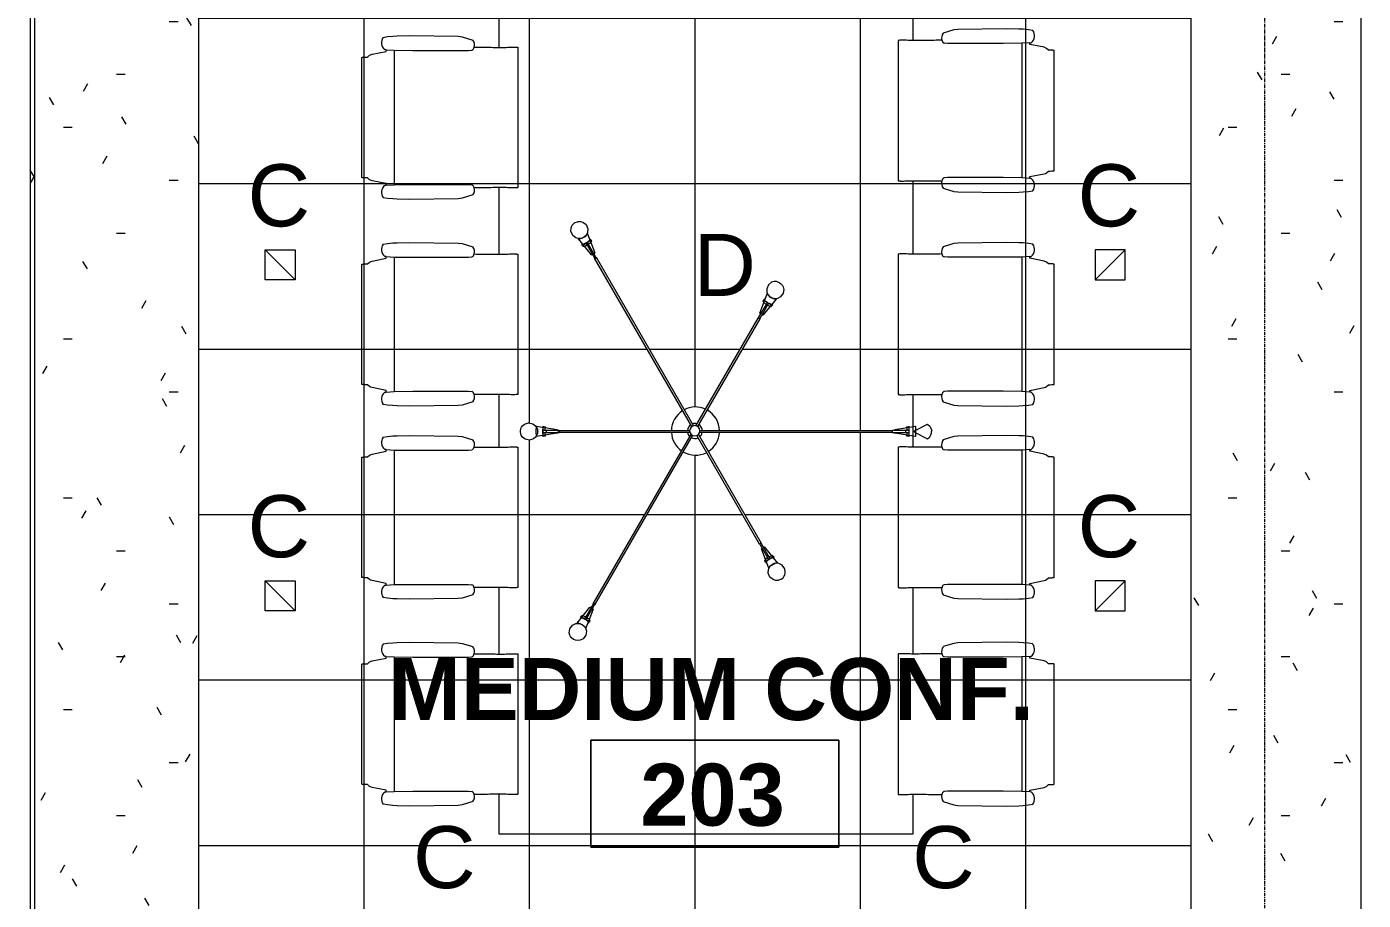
# Model space of a CAD drawing. Header units: inches. Extents: x 29752 to 32426, y -178 to 5722.
# Drawn here: x 30376.8 to 30570.7, y 5148.7 to 5275.4 of the extents above; entities that cross this region are included whole.
import ezdxf

# ---------------------------------------------------------------- set-up
doc = ezdxf.new("R2010")
doc.units = ezdxf.units.IN
doc.header["$MEASUREMENT"] = 0
doc.linetypes.add('Grid Line 1_2_', pattern=[0.875, 0.5, -0.125, 0.125, -0.125])
for name, color, linetype, lineweight in [('A-AREA-IDEN', 2, 'Continuous', 9), ('A-CLNG-PATT', 13, 'Continuous', 13), ('A-FLOR', 192, 'Continuous', 13), ('A-WALL', 113, 'Continuous', 13), ('A-WALL-PATT', 111, 'Continuous', 13), ('E-LITE-EQPM', 33, 'Continuous', 9), ('E-LITE-EQPM-IDEN', 33, 'Continuous', 9), ('I-FURN', 30, 'Continuous', 9), ('I-WALL', 2, 'Continuous', 13), ('S-GRID', 1, 'Continuous', 9)]:
    doc.layers.add(name, color=color, linetype=linetype, lineweight=lineweight)
doc.styles.add('Arial', font='arial.ttf', dxfattribs={"height": 9})
doc.styles.add('Swis721 Lt BT_B', font='', dxfattribs={"height": 9})
doc.styles.get('Swis721 Lt BT_B').set_extended_font_data('Swis721 Lt BT', bold=True)
pattern_1 = [(0, (0, 0), (30.72, 7.68), [1.267, -21.773, 1.267, -21.773, -122.88]), (0, (0, 0), (30.72, 7.68), [-46.08, 1.267, -44.813, 1.267, -21.773, -53.76]), (0, (0, 0), (30.72, 7.68), [-115.2, 1.267, -14.093, 1.267, -37.133]), (120, (11.52, 3.84), (-22.0110751, 22.7643004), [1.267, -21.773, 1.267, -21.773, -122.88]), (120, (11.52, 3.84), (-22.0110751, 22.7643004), [-46.08, 1.267, -44.813, 1.267, -21.773, -53.76]), (120, (11.52, 3.84), (-22.0110751, 22.7643004), [-115.2, 1.267, -14.093, 1.267, -37.133]), (240, (15.36, 19.2), (-8.7089249, -30.4443004), [1.267, -21.773, 1.267, -21.773, -122.88]), (240, (15.36, 19.2), (-8.7089249, -30.4443004), [-46.08, 1.267, -44.813, 1.267, -21.773, -53.76]), (240, (15.36, 19.2), (-8.7089249, -30.4443004), [-115.2, 1.267, -14.093, 1.267, -37.133])]

# ---------------------------------------------------------------- blocks, each defined once
blk = doc.blocks.new('conf chair - Casters Manual Hgt Adj-V2-FIRST FLOOR')
at = {"layer": 'I-FURN'}
for p, q in [((-6.49, 11.73), (-7.1, 11.63)), ((-5.72, 11.8), (-6.49, 11.73)), ((-5.07, 11.83), (-5.72, 11.8)), ((-3.21, 11.88), (-5.07, 11.83)), ((3.79, 11.79), (-3.21, 11.88)), ((4.38, 11.72), (3.79, 11.79)), ((5.89, 11.24), (4.38, 11.72)), ((-6.88, 9.85), (-6.65, 9.83)), ((-6.65, 9.83), (-6.65, 9.58)), ((-6.65, 9.83), (-5.49, 9.76)), ((-5.49, 9.76), (-2.81, 9.72)), ((-5.49, -9.76), (-5.49, 9.76)), ((-2.81, 9.72), (5.28, 9.72)), ((5.28, 9.72), (5.78, 9.77)), ((12.44, -10.17), (12.44, 10.17)), ((-10.2, 8.71), (-10.2, -8.71)), ((-9.1, 9.03), (-9.36, 8.77)), ((-8.96, 9.1), (-9.1, 9.03)), ((-8.72, 9.18), (-8.96, 9.1)), ((-6.65, 9.58), (-8.72, 9.18)), ((-9.36, -8.77), (-9.1, -9.03)), ((-9.1, -9.03), (-8.72, -9.18)), ((-8.72, -9.18), (-6.65, -9.58)), ((-6.65, -9.58), (-6.65, -9.83)), ((-7.1, -11.63), (-6.49, -11.73)), ((-6.65, -9.83), (-6.88, -9.85)), ((-6.65, -9.83), (-5.49, -9.76)), ((-5.49, -9.76), (-2.81, -9.72)), ((-2.81, -9.72), (5.28, -9.72)), ((4.38, -11.72), (5.89, -11.24)), ((5.28, -9.72), (5.78, -9.77)), ((-6.49, -11.73), (-5.72, -11.8)), ((-5.72, -11.8), (-5.07, -11.83)), ((-5.07, -11.83), (-3.21, -11.88)), ((-3.21, -11.88), (3.79, -11.79)), ((3.79, -11.79), (4.38, -11.72))]:
    blk.add_line(p, q, dxfattribs=at)
for centre, radius, start, end in [((-6.03, 10.85), 1.32, 144.065, 229.935), ((5.36, 10.43), 0.781, 302.3218, 343.1534), ((5.03, 10.51), 1.12, 343.9109, 40.257), ((-6.03, -10.85), 1.32, 130.065, 215.935), ((5.36, -10.43), 0.781, 16.8466, 57.6782), ((5.03, -10.51), 1.12, 319.743, 16.0891)]:
    blk.add_arc(centre, radius, start, end, dxfattribs=at)
for points in [[(10.52, 10.17), (9.78, 10.17), (8.3, 10.18), (6.84, 10.2), (6.11, 10.2)], [(11.49, 10.21), (11.33, 10.21), (11, 10.19), (10.68, 10.17), (10.52, 10.17)], [(6.11, -10.2), (6.84, -10.2), (8.3, -10.18), (9.78, -10.17), (10.52, -10.17)], [(10.52, -10.17), (10.68, -10.17), (11, -10.19), (11.33, -10.21), (11.49, -10.21)]]:
    blk.add_open_spline(points, degree=3, dxfattribs=at)
for points, knots in [([(12.44, 10.17), (12.44, 10.17), (12.43, 10.18), (12.4, 10.19), (12.34, 10.19), (12.27, 10.2), (12.19, 10.21), (12.05, 10.21), (11.82, 10.22), (11.61, 10.22), (11.49, 10.21)], [0, 0, 0, 0, 0.090909, 0.181818, 0.272727, 0.363636, 0.454545, 0.545455, 0.727273, 1, 1, 1, 1]), ([(-9.36, 8.77), (-9.55, 8.77), (-9.82, 8.76), (-10.04, 8.74), (-10.13, 8.73), (-10.18, 8.72), (-10.2, 8.72), (-10.2, 8.71)], [0, 0, 0, 0, 0.444444, 0.666667, 0.777778, 0.888889, 1, 1, 1, 1]), ([(-10.2, -8.71), (-10.2, -8.72), (-10.18, -8.72), (-10.13, -8.73), (-10.07, -8.74), (-9.98, -8.75), (-9.88, -8.76), (-9.73, -8.76), (-9.55, -8.77), (-9.41, -8.77), (-9.36, -8.77)], [0, 0, 0, 0, 0.111111, 0.222222, 0.333333, 0.444444, 0.555556, 0.666667, 0.888889, 1, 1, 1, 1]), ([(11.49, -10.21), (11.57, -10.22), (11.74, -10.22), (12.06, -10.21), (12.36, -10.2), (12.43, -10.18), (12.44, -10.17)], [0, 0, 0, 0, 0.181818, 0.363636, 0.727273, 1, 1, 1, 1])]:
    blk.add_open_spline(points, degree=3, knots=knots, dxfattribs=at)
blk = doc.blocks.new('conf chair - Casters Manual Hgt Adj-5791268-FIRST FLOOR')
at = {"layer": 'I-FURN'}
for p, q in [((-7.1, 11.63), (-6.49, 11.73)), ((-6.49, 11.73), (-5.72, 11.8)), ((-5.72, 11.8), (-5.07, 11.83)), ((-5.07, 11.83), (-3.21, 11.88)), ((-3.21, 11.88), (3.79, 11.79)), ((3.79, 11.79), (4.38, 11.72)), ((4.38, 11.72), (5.89, 11.24)), ((-6.65, 9.83), (-6.88, 9.85)), ((-6.65, 9.58), (-6.65, 9.83)), ((-6.65, 9.83), (-5.49, 9.76)), ((-5.49, 9.76), (-2.81, 9.72)), ((-5.49, 9.76), (-5.49, -9.76)), ((-2.81, 9.72), (5.28, 9.72)), ((5.28, 9.72), (5.78, 9.77)), ((12.44, 10.17), (12.44, -10.17)), ((-10.2, -8.71), (-10.2, 8.71)), ((-9.36, 8.77), (-9.1, 9.03)), ((-9.1, 9.03), (-8.72, 9.18)), ((-8.72, 9.18), (-6.65, 9.58)), ((-9.1, -9.03), (-9.36, -8.77)), ((-8.96, -9.1), (-9.1, -9.03)), ((-8.72, -9.18), (-8.96, -9.1)), ((-6.65, -9.58), (-8.72, -9.18)), ((-6.65, -9.83), (-6.65, -9.58)), ((-6.49, -11.73), (-7.1, -11.63)), ((-6.88, -9.85), (-6.65, -9.83)), ((-6.65, -9.83), (-5.49, -9.76)), ((-5.49, -9.76), (-2.81, -9.72)), ((-2.81, -9.72), (5.28, -9.72)), ((5.89, -11.24), (4.38, -11.72)), ((5.28, -9.72), (5.78, -9.77)), ((-5.72, -11.8), (-6.49, -11.73)), ((-5.07, -11.83), (-5.72, -11.8)), ((-3.21, -11.88), (-5.07, -11.83)), ((3.79, -11.79), (-3.21, -11.88)), ((4.38, -11.72), (3.79, -11.79))]:
    blk.add_line(p, q, dxfattribs=at)
for centre, radius, start, end in [((-6.03, 10.85), 1.32, 144.065, 229.935), ((5.36, 10.43), 0.781, 302.3218, 343.1534), ((5.03, 10.51), 1.12, 343.9109, 40.257), ((-6.03, -10.85), 1.32, 130.065, 215.935), ((5.36, -10.43), 0.781, 16.8466, 57.6782), ((5.03, -10.51), 1.12, 319.743, 16.0891)]:
    blk.add_arc(centre, radius, start, end, dxfattribs=at)
for points in [[(6.11, 10.2), (6.84, 10.2), (8.3, 10.18), (9.78, 10.17), (10.52, 10.17)], [(10.52, 10.17), (10.68, 10.17), (11, 10.19), (11.33, 10.21), (11.49, 10.21)], [(10.52, -10.17), (9.78, -10.17), (8.3, -10.18), (6.84, -10.2), (6.11, -10.2)], [(11.49, -10.21), (11.33, -10.21), (11, -10.19), (10.68, -10.17), (10.52, -10.17)]]:
    blk.add_open_spline(points, degree=3, dxfattribs=at)
for points, knots in [([(11.49, 10.21), (11.61, 10.22), (11.82, 10.22), (12.05, 10.21), (12.19, 10.21), (12.27, 10.2), (12.34, 10.19), (12.4, 10.19), (12.43, 10.18), (12.44, 10.17), (12.44, 10.17)], [-1, -1, -1, -1, -0.727273, -0.545455, -0.454545, -0.363636, -0.272727, -0.181818, -0.090909, 0, 0, 0, 0]), ([(-10.2, 8.71), (-10.2, 8.72), (-10.18, 8.72), (-10.13, 8.73), (-10.04, 8.74), (-9.82, 8.76), (-9.55, 8.77), (-9.36, 8.77)], [-1, -1, -1, -1, -0.888889, -0.777778, -0.666667, -0.444444, 0, 0, 0, 0]), ([(-9.36, -8.77), (-9.41, -8.77), (-9.55, -8.77), (-9.73, -8.76), (-9.88, -8.76), (-9.98, -8.75), (-10.07, -8.74), (-10.13, -8.73), (-10.18, -8.72), (-10.2, -8.72), (-10.2, -8.71)], [-1, -1, -1, -1, -0.888889, -0.666667, -0.555556, -0.444444, -0.333333, -0.222222, -0.111111, 0, 0, 0, 0]), ([(12.44, -10.17), (12.43, -10.18), (12.36, -10.2), (12.06, -10.21), (11.74, -10.22), (11.57, -10.22), (11.49, -10.21)], [-1, -1, -1, -1, -0.727273, -0.363636, -0.181818, 0, 0, 0, 0])]:
    blk.add_open_spline(points, degree=3, knots=knots, dxfattribs=at)
blk = doc.blocks.new('conf chair - Casters Manual Hgt Adj-V19-FIRST FLOOR')
at = {"layer": 'I-FURN'}
for p, q in [((-7.1, 11.63), (-6.49, 11.73)), ((-6.49, 11.73), (-5.72, 11.8)), ((-5.72, 11.8), (-5.07, 11.83)), ((-5.07, 11.83), (-3.21, 11.88)), ((-3.21, 11.88), (3.79, 11.79)), ((3.79, 11.79), (4.38, 11.72)), ((4.38, 11.72), (5.89, 11.24)), ((-6.65, 9.83), (-6.88, 9.85)), ((-6.65, 9.58), (-6.65, 9.83)), ((-6.65, 9.83), (-5.49, 9.76)), ((-5.49, 9.76), (-2.81, 9.72)), ((-5.49, 9.76), (-5.49, -9.76)), ((-2.81, 9.72), (5.28, 9.72)), ((5.28, 9.72), (5.78, 9.77)), ((12.44, 10.17), (12.44, -10.17)), ((-10.2, -8.71), (-10.2, 8.71)), ((-9.36, 8.77), (-9.1, 9.03)), ((-9.1, 9.03), (-8.72, 9.18)), ((-8.72, 9.18), (-6.65, 9.58)), ((-9.1, -9.03), (-9.36, -8.77)), ((-8.96, -9.1), (-9.1, -9.03)), ((-8.72, -9.18), (-8.96, -9.1)), ((-6.65, -9.58), (-8.72, -9.18)), ((-6.65, -9.83), (-6.65, -9.58)), ((-6.49, -11.73), (-7.1, -11.63)), ((-6.88, -9.85), (-6.65, -9.83)), ((-6.65, -9.83), (-5.49, -9.76)), ((-5.49, -9.76), (-2.81, -9.72)), ((-2.81, -9.72), (5.28, -9.72)), ((5.89, -11.24), (4.38, -11.72)), ((5.28, -9.72), (5.78, -9.77)), ((-5.72, -11.8), (-6.49, -11.73)), ((-5.07, -11.83), (-5.72, -11.8)), ((-3.21, -11.88), (-5.07, -11.83)), ((3.79, -11.79), (-3.21, -11.88)), ((4.38, -11.72), (3.79, -11.79))]:
    blk.add_line(p, q, dxfattribs=at)
for centre, radius, start, end in [((-6.03, 10.85), 1.32, 144.065, 229.935), ((5.36, 10.43), 0.781, 306.2499, 343.1534), ((5.03, 10.51), 1.12, 343.9109, 40.257), ((-6.03, -10.85), 1.32, 130.065, 215.935), ((5.36, -10.43), 0.781, 16.8466, 57.6782), ((5.03, -10.51), 1.12, 319.743, 16.0891)]:
    blk.add_arc(centre, radius, start, end, dxfattribs=at)
for points in [[(6.11, 10.2), (6.84, 10.2), (8.3, 10.18), (9.78, 10.17), (10.52, 10.17)], [(10.52, 10.17), (10.68, 10.17), (11, 10.19), (11.33, 10.21), (11.49, 10.21)], [(10.52, -10.17), (9.78, -10.17), (8.3, -10.18), (6.84, -10.2), (6.11, -10.2)], [(11.49, -10.21), (11.33, -10.21), (11, -10.19), (10.68, -10.17), (10.52, -10.17)]]:
    blk.add_open_spline(points, degree=3, dxfattribs=at)
for points, knots in [([(11.49, 10.21), (11.61, 10.22), (11.82, 10.22), (12.05, 10.21), (12.19, 10.21), (12.27, 10.2), (12.34, 10.19), (12.4, 10.19), (12.43, 10.18), (12.44, 10.17), (12.44, 10.17)], [-1, -1, -1, -1, -0.727273, -0.545455, -0.454545, -0.363636, -0.272727, -0.181818, -0.090909, 0, 0, 0, 0]), ([(-10.2, 8.71), (-10.2, 8.72), (-10.18, 8.72), (-10.13, 8.73), (-10.04, 8.74), (-9.82, 8.76), (-9.55, 8.77), (-9.36, 8.77)], [-1, -1, -1, -1, -0.888889, -0.777778, -0.666667, -0.444444, 0, 0, 0, 0]), ([(-9.36, -8.77), (-9.41, -8.77), (-9.55, -8.77), (-9.73, -8.76), (-9.88, -8.76), (-9.98, -8.75), (-10.07, -8.74), (-10.13, -8.73), (-10.18, -8.72), (-10.2, -8.72), (-10.2, -8.71)], [-1, -1, -1, -1, -0.888889, -0.666667, -0.555556, -0.444444, -0.333333, -0.222222, -0.111111, 0, 0, 0, 0]), ([(12.44, -10.17), (12.43, -10.18), (12.36, -10.2), (12.06, -10.21), (11.74, -10.22), (11.57, -10.22), (11.49, -10.21)], [-1, -1, -1, -1, -0.727273, -0.363636, -0.181818, 0, 0, 0, 0])]:
    blk.add_open_spline(points, degree=3, knots=knots, dxfattribs=at)
blk = doc.blocks.new('Furniture 20 - Furniture 1-5988531-FIRST FLOOR')
at = {"layer": 'I-FURN'}
for p, q in [((30445.32, 5281.38), (30451.53, 5281.38)), ((30445.32, 5272.4), (30445.32, 5281.38)), ((30471.92, 5281.38), (30479.53, 5281.38)), ((30499.92, 5281.38), (30505.32, 5281.38)), ((30505.32, 5281.38), (30505.32, 5273.4)), ((30505.32, 5253.06), (30505.32, 5242.4)), ((30445.32, 5242.4), (30445.32, 5252.06)), ((30445.32, 5214.4), (30445.32, 5222.06)), ((30505.32, 5222.06), (30505.32, 5214.4)), ((30445.32, 5184.4), (30445.32, 5194.06)), ((30505.32, 5194.06), (30505.32, 5184.4)), ((30445.32, 5158.25), (30445.32, 5164.06)), ((30505.32, 5164.06), (30505.32, 5158.25)), ((30505.32, 5158.25), (30445.32, 5158.25))]:
    blk.add_line(p, q, dxfattribs=at)
blk = doc.blocks.new('L-PENDANT_CHURCH CHANDELIER - L-PENDANT_CHURCH CHANDELIER-V82-FIRST FLOOR')
at = {"layer": 'E-LITE-EQPM'}
for p, q in [((-15, 25.63), (-16.89, 27.93)), ((-15.57, 27.41), (-15.79, 27.28)), ((-15.79, 27.28), (-15.49, 26.77)), ((-15.59, 28.68), (-14.53, 25.9)), ((-15.27, 26.89), (-15.57, 27.41)), ((-15.11, 27.85), (-15.01, 27.57)), ((-16.2, 26.88), (-16.4, 27.11)), ((-15.27, 26.89), (-15.49, 26.77)), ((-15.49, 26.77), (-14.56, 25.16)), ((-14.35, 25.29), (-15.27, 26.89)), ((-14.45, 25.21), (-14.52, 25.16)), ((-14.37, 25.25), (-14.45, 25.21)), ((-14.28, 25.18), (-14.35, 25.29)), ((-14.34, 25.27), (-0.22, 0.82)), ((-14.56, 25.16), (-14.5, 25.05)), ((-0.44, 0.71), (-14.55, 25.15)), ((-14.28, 25.17), (-14.5, 25.05)), ((9.42, 17.18), (10.48, 19.96)), ((10.17, 18.17), (9.24, 16.56)), ((9.46, 16.44), (10.39, 18.04)), ((11.78, 19.21), (9.9, 16.9)), ((9.91, 18.84), (10.01, 19.12)), ((10.47, 18.68), (10.17, 18.17)), ((10.39, 18.04), (10.17, 18.17)), ((10.39, 18.04), (10.64, 18.49)), ((10.68, 18.56), (10.47, 18.68)), ((10.65, 18.5), (10.68, 18.56)), ((11.29, 18.38), (11.1, 18.15)), ((0.15, 0.82), (9.18, 16.45)), ((9.4, 16.33), (0.38, 0.72)), ((9.24, 16.56), (9.18, 16.45)), ((9.18, 16.45), (9.21, 16.51)), ((9.18, 16.46), (9.2, 16.49)), ((9.29, 16.39), (9.18, 16.45)), ((9.39, 16.32), (9.18, 16.45)), ((9.42, 16.37), (9.2, 16.49)), ((9.4, 16.33), (9.29, 16.39)), ((9.4, 16.33), (9.46, 16.44)), ((9.43, 16.38), (9.4, 16.33)), ((9.42, 16.37), (9.4, 16.33)), ((-22.99, 0.75), (-20, 0.27)), ((-21.6, 0.12), (-22.07, 0.12)), ((-22.07, 0.12), (-22.07, -0.13)), ((-22.06, 0.54), (-22.04, 0.66)), ((-22.02, 0.74), (-21.72, 0.69)), ((-19.84, 0.12), (-21.6, 0.12)), ((-21.6, 0.12), (-21.6, -0.13)), ((-19.84, 0.12), (-0.76, 0.12)), ((-19.67, 0.12), (-19.84, 0.12)), ((-19.66, 0.12), (-19.66, -0.13)), ((0.72, 0.12), (28.65, 0.12)), ((28.65, 0.12), (28.72, 0.12)), ((28.65, -0.13), (28.65, 0.12)), ((28.82, 0.12), (28.65, 0.12)), ((28.66, 0.12), (28.68, 0.12)), ((28.68, -0.13), (28.68, 0.12)), ((30.59, 0.12), (28.82, 0.12)), ((29.02, 0.27), (32.02, 0.75)), ((31.07, 0.12), (30.59, 0.12)), ((30.59, -0.13), (30.59, 0.12)), ((30.74, 0.69), (31.04, 0.74)), ((31.05, 0.7), (31.07, 0.57)), ((31.07, -0.13), (31.07, 0.12)), ((-20, -0.27), (-22.99, -0.75)), ((-22.07, -0.13), (-21.6, -0.13)), ((-22.04, -0.66), (-22.06, -0.54)), ((-21.72, -0.69), (-22.02, -0.74)), ((-21.6, -0.13), (-19.84, -0.13)), ((-0.74, -0.13), (-19.84, -0.13)), ((-19.84, -0.13), (-19.67, -0.13)), ((-14.77, -25.02), (-0.56, -0.42)), ((-0.35, -0.56), (-14.55, -25.15)), ((9.39, -16.33), (0.3, -0.58)), ((0.5, -0.43), (9.61, -16.2)), ((28.65, -0.13), (0.69, -0.13)), ((28.72, -0.13), (28.65, -0.13)), ((28.65, -0.13), (28.82, -0.13)), ((28.68, -0.13), (28.66, -0.13)), ((28.82, -0.13), (30.59, -0.13)), ((32.02, -0.75), (29.02, -0.27)), ((30.59, -0.13), (31.07, -0.13)), ((31.04, -0.74), (30.74, -0.69)), ((31.07, -0.57), (31.05, -0.7)), ((9.39, -16.32), (9.6, -16.2)), ((9.39, -16.33), (9.5, -16.27)), ((9.42, -16.38), (9.39, -16.33)), ((9.42, -16.37), (9.39, -16.33)), ((9.39, -16.33), (9.46, -16.44)), ((9.42, -16.37), (9.63, -16.25)), ((9.46, -16.44), (10.38, -18.04)), ((9.5, -16.27), (9.61, -16.2)), ((9.61, -16.2), (9.64, -16.26)), ((9.67, -16.32), (9.61, -16.2)), ((9.61, -16.21), (9.63, -16.25)), ((10.7, -19.84), (9.64, -17.05)), ((10.6, -17.92), (9.67, -16.32)), ((10.11, -16.78), (11.99, -19.09)), ((10.22, -19), (10.12, -18.72)), ((10.38, -18.04), (10.6, -17.92)), ((10.38, -18.04), (10.68, -18.56)), ((10.9, -18.43), (10.6, -17.92)), ((10.68, -18.56), (10.9, -18.43)), ((11.31, -18.03), (11.5, -18.26)), ((-14.78, -25.04), (-15.7, -26.64)), ((-15.49, -26.77), (-14.56, -25.17)), ((-14.71, -24.93), (-14.78, -25.04)), ((-14.74, -25.04), (-14.66, -25.09)), ((-14.71, -24.92), (-14.49, -25.05)), ((-14.66, -25.09), (-14.58, -25.13)), ((-14.56, -25.17), (-14.5, -25.05)), ((-17.1, -27.81), (-15.22, -25.5)), ((-16.61, -26.98), (-16.42, -26.76)), ((-15.7, -26.64), (-16, -27.16)), ((-14.74, -25.78), (-15.8, -28.56)), ((-15.78, -27.28), (-15.49, -26.77)), ((-15.7, -26.64), (-15.49, -26.77)), ((-16, -27.16), (-15.78, -27.28)), ((-15.23, -27.44), (-15.33, -27.72))]:
    blk.add_line(p, q, dxfattribs=at)
at = {"layer": 'E-LITE-EQPM', "flags": 128}
for points in [[(-16.13, 28.13), (-16.48, 28), (-16.57, 27.98), (-16.71, 27.97), (-16.93, 27.98), (-17.28, 28.08), (-17.73, 28.43), (-18, 29.04), (-17.96, 29.55), (-17.8, 29.91), (-17.61, 30.14), (-17.4, 30.29), (-17.38, 30.3)], [(-17.38, 30.3), (-17.04, 30.43), (-16.95, 30.45), (-16.81, 30.46), (-16.59, 30.45), (-16.24, 30.35), (-15.79, 30), (-15.52, 29.39), (-15.56, 28.88), (-15.72, 28.52), (-15.91, 28.3), (-16.12, 28.14), (-16.13, 28.13)], [(12.28, 21.57), (11.94, 21.71), (11.85, 21.73), (11.71, 21.74), (11.48, 21.73), (11.13, 21.63), (10.68, 21.28), (10.42, 20.67), (10.45, 20.15), (10.62, 19.8), (10.81, 19.57), (11.01, 19.42), (11.03, 19.41)], [(12.28, 21.57), (12.57, 21.35), (12.63, 21.27), (12.71, 21.16), (12.81, 20.96), (12.9, 20.61), (12.82, 20.04), (12.43, 19.51), (11.96, 19.28), (11.57, 19.24), (11.28, 19.3), (11.05, 19.4), (11.03, 19.41)], [(-25.3, 0), (-25.29, 0.15), (-25.26, 0.35), (-25.23, 0.41), (-25.2, 0.5), (-25.14, 0.63), (-25, 0.82), (-24.7, 1.07), (-24.12, 1.25), (-23.5, 1.12), (-23.11, 0.82), (-22.92, 0.52), (-22.84, 0.28), (-22.81, 0.11), (-22.8, 0)], [(-22.8, 0), (-22.81, -0.15), (-22.85, -0.35), (-22.87, -0.41), (-22.91, -0.5), (-22.97, -0.63), (-23.11, -0.82), (-23.41, -1.07), (-23.99, -1.25), (-24.61, -1.12), (-25, -0.82), (-25.19, -0.52), (-25.27, -0.28), (-25.3, -0.11), (-25.3, 0)], [(31.83, 0), (31.83, 0.11), (33.73, 1.07), (34.07, 0.76), (34.24, 0.47), (34.3, 0.25), (34.32, 0.1), (34.33, 0)], [(31.83, 0), (31.83, -0.11), (33.73, -1.07), (34.07, -0.76), (34.24, -0.47), (34.3, -0.25), (34.32, -0.1), (34.33, 0)], [(12.49, -21.45), (12.15, -21.59), (12.06, -21.6), (11.92, -21.62), (11.7, -21.61), (11.35, -21.5), (10.89, -21.15), (10.63, -20.54), (10.66, -20.03), (10.83, -19.67), (11.02, -19.45), (11.23, -19.3), (11.24, -19.29)], [(12.49, -21.45), (12.78, -21.22), (12.84, -21.15), (12.92, -21.04), (13.03, -20.84), (13.11, -20.48), (13.03, -19.92), (12.64, -19.38), (12.18, -19.16), (11.79, -19.12), (11.5, -19.17), (11.26, -19.28), (11.24, -19.29)], [(-17.6, -30.18), (-17.88, -29.95), (-17.95, -29.88), (-18.03, -29.76), (-18.13, -29.56), (-18.22, -29.21), (-18.14, -28.64), (-17.74, -28.11), (-17.28, -27.88), (-16.89, -27.85), (-16.6, -27.9), (-16.36, -28), (-16.35, -28.01)], [(-16.35, -28.01), (-16.06, -28.24), (-16, -28.31), (-15.92, -28.42), (-15.81, -28.62), (-15.73, -28.98), (-15.81, -29.54), (-16.2, -30.08), (-16.66, -30.3), (-17.05, -30.34), (-17.34, -30.29), (-17.58, -30.19), (-17.6, -30.18)]]:
    blk.add_lwpolyline(points, dxfattribs=at)
at = {"layer": 'E-LITE-EQPM'}
for centre, radius, start, end in [((0.08, 0.05), 3.5, 121.9993, 178.9348), ((0.08, 0.05), 3.5, 65.1645, 118.0246), ((0.08, 0.05), 3.5, 1.0981, 61.2042), ((0, 0.06), 1.09, 123.1093, 176.9186), ((-0.02, 0.09), 0.75, 0, 180), ((-0.02, 0.09), 0.75, 180, 360), ((0, 0.06), 1.09, 75, 110.2417), ((0, 0.06), 1.09, 3.1093, 60), ((0.08, 0.05), 3.5, 183.5659, 234.8587), ((0, 0.06), 1.09, 191.9279, 225), ((0, 0.06), 1.09, 240.0089, 296.9323), ((0, 0.06), 1.09, 309.7827, 348.0721), ((0.08, 0.05), 3.5, 301.7925, 356.4341), ((0.08, 0.05), 3.5, 238.8342, 298.0379)]:
    blk.add_arc(centre, radius, start, end, dxfattribs=at)
for centre, major_axis, ratio, start_param, end_param in [((-16.24, 28.31), (0.65, 0.375), 0.194808, 2.960092, 4.712389), ((-15.76, 27.48), (0.642, 0.371), 0.194808, 2.610643, 4.712389), ((-15.77, 27.5), (0.522, 0.301), 0.194808, 3.141593, 3.683802), ((-16.24, 28.31), (0.65, 0.375), 0.194808, 4.712389, 6.458911), ((-15.77, 27.5), (0.522, 0.301), 0.194808, 3.719187, 3.926991), ((-15.77, 27.5), (0.522, 0.301), 0.194808, 3.941701, 4.712389), ((-15.77, 27.5), (0.522, 0.301), 0.194808, 4.712389, 5.483077), ((-15.76, 27.48), (0.642, 0.371), 0.194808, 4.712389, 6.814135), ((-15.61, 27.23), (0.596, 0.344), 0.194808, 4.95578, 6.283185), ((-15.77, 27.5), (0.522, 0.301), 0.194808, 5.740976, 6.488276), ((-15.61, 27.23), (0.596, 0.344), 0.194808, 3.141593, 4.437096), ((-14.77, 25.77), (0.238, 0.137), 0.194808, 2.617994, 4.162446), ((-14.77, 25.77), (0.238, 0.137), 0.194808, 5.497787, 6.806784), ((11.13, 19.59), (-0.65, 0.375), 0.194808, 6.117786, 7.853982), ((11.13, 19.59), (-0.65, 0.375), 0.194808, 1.570796, 3.350473), ((10.51, 18.5), (-0.596, 0.344), 0.194808, 0, 1.369182), ((10.65, 18.76), (-0.642, 0.371), 0.194808, 5.752235, 7.853982), ((10.66, 18.78), (-0.522, 0.301), 0.194808, 0, 0.542209), ((10.66, 18.78), (-0.522, 0.301), 0.194808, 0.800108, 1.570796), ((10.65, 18.76), (-0.642, 0.371), 0.194808, 1.570796, 3.584131), ((10.51, 18.5), (-0.596, 0.344), 0.194808, 1.846089, 3.141593), ((10.66, 18.78), (-0.522, 0.301), 0.194808, 1.570796, 2.563998), ((10.66, 18.78), (-0.522, 0.301), 0.194808, 2.599384, 3.242567), ((9.66, 17.04), (-0.238, 0.137), 0.194808, 0.031462, 0.785398), ((9.66, 17.04), (-0.238, 0.137), 0.194808, 2.120739, 3.665191), ((-23, 0), (0, 0.75), 0.079821, 0, 1.570796), ((-22.04, 0), (0, 0.602), 0.079821, 0.799309, 1.570796), ((-22.02, 0), (0, 0.741), 0.079821, 0, 1.570796), ((-22.04, 0), (0, 0.602), 0.079821, 0.471401, 0.785398), ((-21.72, 0), (0, 0.689), 0.079821, 0, 1.369182), ((-21.72, 0), (0, 0.689), 0.079821, 5.647748, 6.269065), ((-20, 0), (0, 0.275), 0.079821, 5.262332, 7.304039), ((-19.84, 0), (0, 0.125), 0.247829, 1.308997, 1.570796), ((28.65, 0), (0, 0.125), 0.175656, 4.712389, 6.283185), ((29.02, 0), (0, 0.275), 0.058856, 5.262332, 7.304039), ((30.74, 0), (0, 0.689), 0.058856, 0.010396, 0.629124), ((30.74, 0), (0, 0.689), 0.058856, 4.914004, 6.283185), ((31.04, 0), (0, 0.741), 0.058856, 4.712389, 6.283185), ((31.06, 0), (0, 0.602), 0.058856, 5.497787, 6.283185), ((31.06, 0), (0, 0.602), 0.058856, 4.712389, 5.483818), ((32.02, 0), (0, 0.75), 0.058856, 4.712389, 6.283185), ((-23, 0), (0, 0.75), 0.079821, 1.570796, 3.141593), ((-22.04, 0), (0, 0.602), 0.079821, 1.570796, 2.342284), ((-22.02, 0), (0, 0.741), 0.079821, 1.570796, 3.141593), ((-22.04, 0), (0, 0.602), 0.079821, 2.356194, 2.670192), ((-21.72, 0), (0, 0.689), 0.079821, 1.830352, 3.141593), ((-21.72, 0), (0, 0.689), 0.079821, 3.155713, 3.77703), ((-20, 0), (0, 0.275), 0.079821, 2.278784, 4.004401), ((-19.84, 0), (0, 0.125), 0.247829, 1.570796, 1.832596), ((28.65, 0), (0, 0.125), 0.175656, 3.141593, 4.712389), ((29.02, 0), (0, 0.275), 0.058856, 2.278784, 4.004401), ((30.74, 0), (0, 0.689), 0.058856, 2.512469, 3.131197), ((30.74, 0), (0, 0.689), 0.058856, 3.141593, 4.452834), ((31.04, 0), (0, 0.741), 0.058856, 3.141593, 4.712389), ((31.06, 0), (0, 0.602), 0.058856, 3.141593, 3.926991), ((31.06, 0), (0, 0.602), 0.058856, 3.94096, 4.712389), ((32.02, 0), (0, 0.75), 0.058856, 3.141593, 4.712389), ((9.88, -16.92), (0.238, 0.137), 0.194808, 2.356194, 3.11013), ((9.88, -16.92), (0.238, 0.137), 0.194808, 5.759587, 7.304039), ((10.72, -18.38), (0.596, 0.344), 0.194808, 1.814187, 3.141593), ((10.87, -18.63), (0.642, 0.371), 0.194808, 1.570796, 3.672543), ((10.88, -18.65), (0.522, 0.301), 0.194808, 2.563998, 3.141593), ((10.88, -18.65), (0.522, 0.301), 0.194808, 2.356194, 2.466864), ((10.88, -18.65), (0.522, 0.301), 0.194808, 1.570796, 2.341485), ((11.35, -19.47), (0.65, 0.375), 0.194808, 1.570796, 3.350473), ((10.87, -18.63), (0.642, 0.371), 0.194808, 5.752235, 7.853982), ((10.72, -18.38), (0.596, 0.344), 0.194808, 0, 1.295504), ((10.88, -18.65), (0.522, 0.301), 0.194808, 0.800108, 1.570796), ((10.88, -18.65), (0.522, 0.301), 0.194808, 0.577594, 0.785398), ((11.35, -19.47), (0.65, 0.375), 0.194808, 0, 1.570796), ((10.88, -18.65), (0.522, 0.301), 0.194808, 0, 0.542209), ((-15.97, -27.36), (-0.642, 0.371), 0.194808, 4.712389, 6.814135), ((-15.98, -27.38), (-0.522, 0.301), 0.194808, 5.740976, 6.283185), ((-15.82, -27.1), (-0.596, 0.344), 0.194808, 4.987682, 6.283185), ((-15.98, -27.38), (-0.522, 0.301), 0.194808, 5.497787, 5.705591), ((-15.98, -27.38), (-0.522, 0.301), 0.194808, 4.712389, 5.483077), ((-15.82, -27.1), (-0.596, 0.344), 0.194808, 3.141593, 4.468998), ((-14.98, -25.64), (-0.238, 0.137), 0.194808, 5.262332, 6.806784), ((-14.98, -25.64), (-0.238, 0.137), 0.194808, 2.617994, 3.926991), ((-16.45, -28.19), (-0.65, 0.375), 0.194808, 4.712389, 6.458911), ((-16.45, -28.19), (-0.65, 0.375), 0.194808, 2.960092, 4.712389), ((-15.98, -27.38), (-0.522, 0.301), 0.194808, 3.941701, 4.712389), ((-15.97, -27.36), (-0.642, 0.371), 0.194808, 2.610643, 4.712389), ((-15.98, -27.38), (-0.522, 0.301), 0.194808, 2.936502, 3.683802)]:
    blk.add_ellipse(centre, major_axis=major_axis, ratio=ratio, start_param=start_param, end_param=end_param, dxfattribs=at)
blk = doc.blocks.new('L-Recessed Square Downlight - 4_-6231644-FIRST FLOOR')
at = {"layer": 'E-LITE-EQPM'}
for p, q in [((2.1875, 2.1875), (-2.1875, 2.1875)), ((-2.1875, 2.1875), (-2.1875, -2.1875)), ((-2.1875, -2.1875), (2.1875, 2.1875)), ((2.1875, -2.1875), (2.1875, 2.1875)), ((-2.1875, -2.1875), (2.1875, -2.1875))]:
    blk.add_line(p, q, dxfattribs=at)
blk = doc.blocks.new('L-Recessed Square Downlight - 4_-4552743-FIRST FLOOR')
at = {"layer": 'E-LITE-EQPM'}
for p, q in [((-2.1875, -2.1875), (-2.1875, 2.1875)), ((-2.1875, 2.1875), (2.1875, 2.1875)), ((-2.1875, 2.1875), (2.1875, -2.1875)), ((2.1875, 2.1875), (2.1875, -2.1875)), ((2.1875, -2.1875), (-2.1875, -2.1875))]:
    blk.add_line(p, q, dxfattribs=at)
blk = doc.blocks.new('Room Tag - Room Name and Number-3379422-FIRST FLOOR')
at = {"layer": 'A-AREA-IDEN'}
for p, q in [((-0.1881, -0.1636), (-0.1881, -0.0018)), ((-0.1881, -0.0018), (0.1869, -0.0018)), ((0.1869, -0.0018), (-0.1881, -0.0018)), ((-0.1881, -0.0018), (-0.1881, -0.1636)), ((0.1869, -0.0018), (0.1869, -0.1636)), ((0.1869, -0.1636), (0.1869, -0.0018)), ((0.1869, -0.1636), (-0.1881, -0.1636)), ((-0.1881, -0.1636), (0.1869, -0.1636))]:
    blk.add_line(p, q, dxfattribs=at)

msp = doc.modelspace()

# ---------------------------------------------------------------- hatches: boundary and pattern name
at = {"layer": 'A-CLNG-PATT'}
h = msp.add_hatch(dxfattribs=at)
h.set_pattern_fill('FP_1', color=256, style=0, pattern_type=2)
h.set_pattern_definition(pattern_1)
h.paths.add_polyline_path([(30374.16, 5101.27), (30374.16, 5332.62), (30183.24, 5332.62), (30183.24, 5288.5), (30183.49, 5288.5), (30183.49, 5125.14), (30212.24, 5125.14), (30212.24, 5101.27), (30350.66, 5101.27)], flags=0)
h.paths.add_polyline_path([(30377.91, 5101.27), (30540.46, 5101.27), (30540.46, 5124.89), (30570.34, 5124.89), (30570.34, 5332.62), (30377.91, 5332.62), (30377.91, 5132.77)], flags=0)
h.paths.add_polyline_path([(30401.74, 5132.77), (30401.74, 5300.62), (30545.66, 5300.62), (30545.66, 5132.77), (30497.59, 5132.77)], flags=0)
h.paths.add_polyline_path([(30212.24, 5132.77), (30206.74, 5132.77), (30206.74, 5300.62), (30350.66, 5300.62), (30350.66, 5132.77), (30212.52, 5132.77)], flags=0)
h = msp.add_hatch(dxfattribs=at)
h.set_pattern_fill('FP_3', color=256, style=0, pattern_type=2)
h.set_pattern_definition([(270, (30473.7, 5228.623), (-24, -1e-15), []), (180, (30473.7, 5228.623), (3e-15, 24), [])])
h.paths.add_polyline_path([(30497.59, 5132.77), (30545.66, 5132.77), (30545.66, 5300.62), (30401.74, 5300.62), (30401.74, 5132.77)], flags=0)
h.paths.add_polyline_path([(30448.66, 5215.98), (30448.5, 5216.24), (30448.54, 5216.18), (30448.65, 5216)], flags=0)
h.paths.add_polyline_path([(30456.69, 5186.36), (30456.65, 5186.41), (30456.48, 5186.44), (30456.35, 5186.49), (30456.36, 5186.54), (30456.31, 5186.56), (30456.19, 5186.57), (30456.11, 5186.54), (30456.09, 5186.67), (30456, 5186.76), (30455.95, 5186.75), (30455.81, 5186.89), (30455.84, 5186.83), (30455.55, 5187.23), (30455.5, 5187.57), (30455.56, 5187.99), (30455.85, 5188.48), (30455.92, 5188.55), (30456.07, 5188.62), (30456.14, 5188.7), (30456.6, 5188.83), (30456.6, 5188.87), (30456.6, 5188.88), (30457.25, 5189.69), (30457.09, 5189.71), (30457.32, 5189.93), (30457.47, 5189.93), (30458.53, 5191.19), (30458.65, 5191.18), (30471.77, 5213.91), (30471.3, 5214.27), (30470.74, 5215), (30470.4, 5215.84), (30470.28, 5216.57), (30453.68, 5216.53), (30453.68, 5216.46), (30452.76, 5216.3), (30451.95, 5216.14), (30451.94, 5216), (30451.68, 5215.95), (30451.65, 5216.11), (30450.7, 5215.94), (30450.66, 5215.98), (30450.46, 5215.76), (30450.26, 5215.63), (30449.93, 5215.49), (30449.34, 5215.5), (30449.02, 5215.62), (30448.56, 5216.07), (30448.5, 5216.33), (30448.46, 5216.47), (30448.43, 5216.53), (30448.52, 5216.61), (30448.58, 5216.69), (30448.5, 5216.81), (30448.49, 5216.72), (30448.43, 5216.8), (30448.54, 5217.13), (30448.49, 5217.13), (30448.56, 5217.32), (30448.78, 5217.58), (30448.87, 5217.64), (30449.1, 5217.81), (30449.44, 5217.92), (30449.74, 5217.93), (30450.05, 5217.85), (30450.32, 5217.73), (30450.51, 5217.57), (30450.68, 5217.38), (30450.7, 5217.42), (30450.7, 5217.44), (30451.66, 5217.31), (30451.68, 5217.44), (30451.98, 5217.38), (30451.99, 5217.22), (30453.49, 5216.96), (30453.68, 5216.93), (30453.69, 5216.82), (30470.29, 5216.86), (30470.4, 5217.65), (30470.74, 5218.5), (30471.3, 5219.22), (30471.93, 5219.7), (30458.82, 5242.35), (30458.72, 5242.34), (30457.86, 5243.37), (30457.64, 5243.59), (30457.48, 5243.59), (30457.3, 5243.8), (30457.46, 5243.83), (30456.81, 5244.64), (30456.8, 5244.68), (30456.34, 5244.81), (30455.97, 5245.13), (30455.83, 5245.36), (30455.73, 5245.61), (30455.71, 5246.07), (30455.77, 5246.24), (30455.81, 5246.4), (30455.95, 5246.62), (30455.96, 5246.59), (30456.03, 5246.67), (30456.16, 5246.8), (30456.2, 5246.79), (30456.25, 5246.79), (30456.3, 5246.84), (30456.35, 5246.96), (30456.46, 5246.93), (30456.57, 5246.96), (30456.57, 5247), (30456.81, 5247.07), (30456.72, 5247.07), (30457.2, 5247.12), (30457.53, 5246.98), (30457.86, 5246.73), (30458.15, 5246.18), (30458.15, 5246.04), (30458.16, 5245.96), (30458.19, 5245.92), (30458.08, 5245.43), (30458.08, 5245.38), (30458.11, 5245.38), (30458.48, 5244.4), (30458.6, 5244.5), (30458.68, 5244.26), (30458.59, 5244.08), (30459.15, 5242.56), (30459.08, 5242.46), (30472.14, 5219.83), (30472.87, 5220.13), (30473.86, 5220.24), (30474.8, 5220.08), (30475.23, 5219.9), (30483.2, 5233.79), (30483.16, 5233.86), (30483.57, 5234.98), (30483.7, 5235.4), (30483.61, 5235.55), (30483.74, 5235.78), (30483.82, 5235.72), (30484.2, 5236.66), (30484.22, 5236.68), (30484.17, 5236.86), (30484.1, 5237.17), (30484.29, 5237.79), (30484.42, 5237.98), (30484.81, 5238.3), (30485.07, 5238.39), (30485.57, 5238.39), (30485.66, 5238.36), (30485.69, 5238.34), (30485.75, 5238.31), (30486.02, 5238.19), (30486.24, 5237.92), (30486.4, 5237.75), (30486.56, 5237.44), (30486.58, 5237.17), (30486.56, 5236.89), (30486.36, 5236.45), (30486.06, 5236.18), (30485.72, 5236.01), (30485.56, 5235.97), (30485.45, 5235.95), (30485.48, 5235.91), (30484.83, 5235.09), (30484.99, 5235.08), (30484.75, 5234.86), (30484.59, 5234.84), (30483.55, 5233.59), (30483.45, 5233.63), (30475.46, 5219.81), (30475.53, 5219.78), (30476.25, 5219.22), (30476.81, 5218.5), (30477.16, 5217.65), (30477.28, 5216.82), (30502.73, 5216.82), (30502.74, 5216.93), (30503.66, 5217.09), (30504.45, 5217.27), (30504.47, 5217.39), (30504.74, 5217.41), (30504.77, 5217.28), (30505.72, 5217.41), (30505.76, 5217.39), (30505.96, 5217.62), (30506.34, 5217.85), (30506.55, 5217.91), (30506.89, 5217.93), (30507.4, 5217.77), (30507.66, 5217.53), (30507.88, 5217.25), (30507.92, 5217.06), (30507.95, 5216.93), (30507.99, 5216.85), (30507.92, 5216.83), (30508, 5216.78), (30507.92, 5216.67), (30507.98, 5216.57), (30507.92, 5216.44), (30507.92, 5216.36), (30507.92, 5216.29), (30507.63, 5215.8), (30507.41, 5215.62), (30507.01, 5215.49), (30506.54, 5215.49), (30506.13, 5215.64), (30505.84, 5215.91), (30505.72, 5216), (30505.72, 5215.94), (30504.76, 5216.09), (30504.74, 5215.95), (30504.44, 5216.01), (30504.43, 5216.16), (30502.93, 5216.43), (30502.73, 5216.46), (30502.72, 5216.57), (30477.25, 5216.53), (30477.16, 5215.84), (30476.78, 5214.96), (30476.25, 5214.27), (30475.64, 5213.77), (30483.68, 5199.88), (30483.79, 5199.9), (30484.57, 5198.96), (30484.85, 5198.65), (30485.03, 5198.64), (30485.21, 5198.43), (30485.06, 5198.38), (30485.69, 5197.6), (30485.7, 5197.56), (30485.89, 5197.52), (30486.26, 5197.34), (30486.62, 5196.95), (30486.71, 5196.82), (30486.8, 5196.22), (30486.7, 5195.85), (30486.51, 5195.54), (30486.51, 5195.59), (30486.44, 5195.53), (30486.33, 5195.41), (30486.12, 5195.25), (30485.78, 5195.19), (30485.54, 5195.13), (30485.21, 5195.15), (30484.91, 5195.3), (30484.64, 5195.51), (30484.43, 5195.82), (30484.35, 5196.11), (30484.36, 5196.54), (30484.43, 5196.8), (30484.43, 5196.86), (30484.39, 5196.88), (30484.02, 5197.83), (30483.91, 5197.74), (30483.82, 5197.97), (30483.92, 5198.16), (30483.36, 5199.68), (30483.43, 5199.77), (30475.41, 5213.67), (30474.68, 5213.37), (30473.62, 5213.27), (30472.87, 5213.37), (30471.96, 5213.74), (30458.87, 5191.01), (30458.93, 5190.92), (30458.51, 5189.81), (30458.38, 5189.38), (30458.47, 5189.24), (30458.34, 5189), (30458.27, 5189.1), (30457.9, 5188.13), (30457.85, 5188.12), (30457.98, 5187.63), (30457.9, 5187.19), (30457.76, 5186.91), (30457.48, 5186.62), (30457.2, 5186.46), (30456.99, 5186.4), (30456.84, 5186.38), (30456.78, 5186.37)], flags=0)
h.paths.add_polyline_path([(30486.18, 5195.26), (30486.3, 5195.44), (30486.26, 5195.44), (30486.19, 5195.34)], flags=0)
h.paths.add_polyline_path([(30485.96, 5195.25), (30486.11, 5195.29), (30486.05, 5195.26), (30485.99, 5195.25)], flags=0)
h.paths.add_polyline_path([(30448.49, 5216.56), (30448.42, 5216.61), (30448.52, 5216.69), (30448.5, 5216.57)], flags=0)
h.paths.add_polyline_path([(30507.9, 5216.57), (30507.89, 5216.69), (30507.83, 5216.69), (30507.89, 5216.59)], flags=0)
h.paths.add_polyline_path([(30451.64, 5217.21), (30451.64, 5217.21), (30451.64, 5217.21)], flags=0)
h.paths.add_polyline_path([(30451.65, 5217.24), (30451.64, 5217.25), (30451.64, 5217.24)], flags=0)
h.paths.add_polyline_path([(30450.68, 5217.32), (30450.65, 5217.4), (30450.68, 5217.32)], flags=0)
h.paths.add_polyline_path([(30486.09, 5238.07), (30485.99, 5238.15), (30486.02, 5238.15), (30486.07, 5238.09)], flags=0)
h.paths.add_polyline_path([(30485.63, 5238.17), (30485.78, 5238.23), (30485.89, 5238.22), (30485.89, 5238.25), (30485.7, 5238.23), (30485.63, 5238.18)], flags=0)
at = {"layer": 'A-WALL-PATT', "lineweight": 9}
h = msp.add_hatch(dxfattribs=at)
h.set_pattern_fill('FP_1', color=256, style=0, pattern_type=2)
h.set_pattern_definition(pattern_1)
h.paths.add_polyline_path([(30570.34, 5098.14), (30570.96, 5098.14), (30570.96, 5336.37), (30570.34, 5336.37), (30570.34, 5098.17)], flags=0)
h = msp.add_hatch(dxfattribs=at)
h.set_pattern_fill('FP_1', color=256, style=0, pattern_type=2)
h.set_pattern_definition(pattern_1)
h.paths.add_polyline_path([(30377.91, 5101.27), (30377.91, 5333.75), (30377.29, 5333.75), (30377.29, 5101.27)], flags=0)

# ---------------------------------------------------------------- linework, layer by layer
at = {"layer": 'A-FLOR'}
for p, q in [((30401.74, 5132.77), (30401.74, 5300.62)), ((30545.66, 5300.62), (30545.66, 5132.77))]:
    msp.add_line(p, q, dxfattribs=at)
at = {"layer": 'A-WALL'}
msp.add_line((30377.29, 5333.75), (30377.29, 5100.64), dxfattribs=at)
at = {"layer": 'I-WALL'}
for p, q in [((30570.34, 5124.89), (30570.34, 5336.37)), ((30377.91, 5333.75), (30377.91, 5101.27))]:
    msp.add_line(p, q, dxfattribs=at)
at = {"layer": 'S-GRID', "linetype": 'Grid Line 1_2_'}
msp.add_line((30556.36, 4277.77), (30556.36, 5698.13), dxfattribs=at)

# ---------------------------------------------------------------- block references
at = {"layer": 'A-AREA-IDEN', "xscale": 95.99999999999994, "yscale": 95.99999999999994, "zscale": 95.99999999999994}
msp.add_blockref('Room Tag - Room Name and Number-3379422-FIRST FLOOR', (30476.65, 5172.1), dxfattribs=at)
at = {"layer": 'E-LITE-EQPM'}
msp.add_blockref('L-PENDANT_CHURCH CHANDELIER - L-PENDANT_CHURCH CHANDELIER-V82-FIRST FLOOR', (30473.7, 5216.69), dxfattribs=at)
at = {"layer": 'E-LITE-EQPM', "extrusion": (0, 0, -1), "rotation": 180}
for p in [(-30413.54, 5240.85), (-30413.54, 5192.85)]:
    msp.add_blockref('L-Recessed Square Downlight - 4_-6231644-FIRST FLOOR', p, dxfattribs=at)
at = {"layer": 'E-LITE-EQPM', "extrusion": (0, 0, -1)}
for p in [(-30533.94, 5240.85), (-30533.94, 5192.85)]:
    msp.add_blockref('L-Recessed Square Downlight - 4_-4552743-FIRST FLOOR', p, dxfattribs=at)
at = {"layer": 'I-FURN'}
for name, p in [('Furniture 20 - Furniture 1-5988531-FIRST FLOOR', (0, 0)), ('conf chair - Casters Manual Hgt Adj-5791268-FIRST FLOOR', (30435.58, 5262.23)), ('conf chair - Casters Manual Hgt Adj-5791268-FIRST FLOOR', (30435.58, 5232.23)), ('conf chair - Casters Manual Hgt Adj-V19-FIRST FLOOR', (30435.58, 5204.23)), ('conf chair - Casters Manual Hgt Adj-5791268-FIRST FLOOR', (30435.58, 5174.23))]:
    msp.add_blockref(name, p, dxfattribs=at)
at = {"layer": 'I-FURN', "rotation": 180}
for p in [(30515.62, 5263.23), (30515.62, 5232.23), (30515.62, 5204.23), (30515.62, 5174.23)]:
    msp.add_blockref('conf chair - Casters Manual Hgt Adj-V2-FIRST FLOOR', p, dxfattribs=at)

# ---------------------------------------------------------------- texts
at = {"layer": 'A-AREA-IDEN', "char_height": 9, "attachment_point": 1, "style": 'Swis721 Lt BT_B'}
for s, insert, width in [('MEDIUM CONF.', (30429.29, 5183.82), 114.534), ('203', (30465.76, 5168.5), 25.452)]:
    msp.add_mtext(s, dxfattribs=dict(at, insert=insert, width=width))
at = {"layer": 'E-LITE-EQPM-IDEN', "char_height": 9, "width": 11.211, "attachment_point": 1, "style": 'Arial'}
for s, insert in [('C', (30408.81, 5255.44)), ('C', (30529.21, 5255.44)), ('D', (30473.48, 5245.35)), ('C', (30408.81, 5207.44)), ('C', (30529.21, 5207.44)), ('C', (30432.81, 5159.44)), ('C', (30505.21, 5159.44))]:
    msp.add_mtext(s, dxfattribs=dict(at, insert=insert))

doc.saveas('drawing.dxf')
